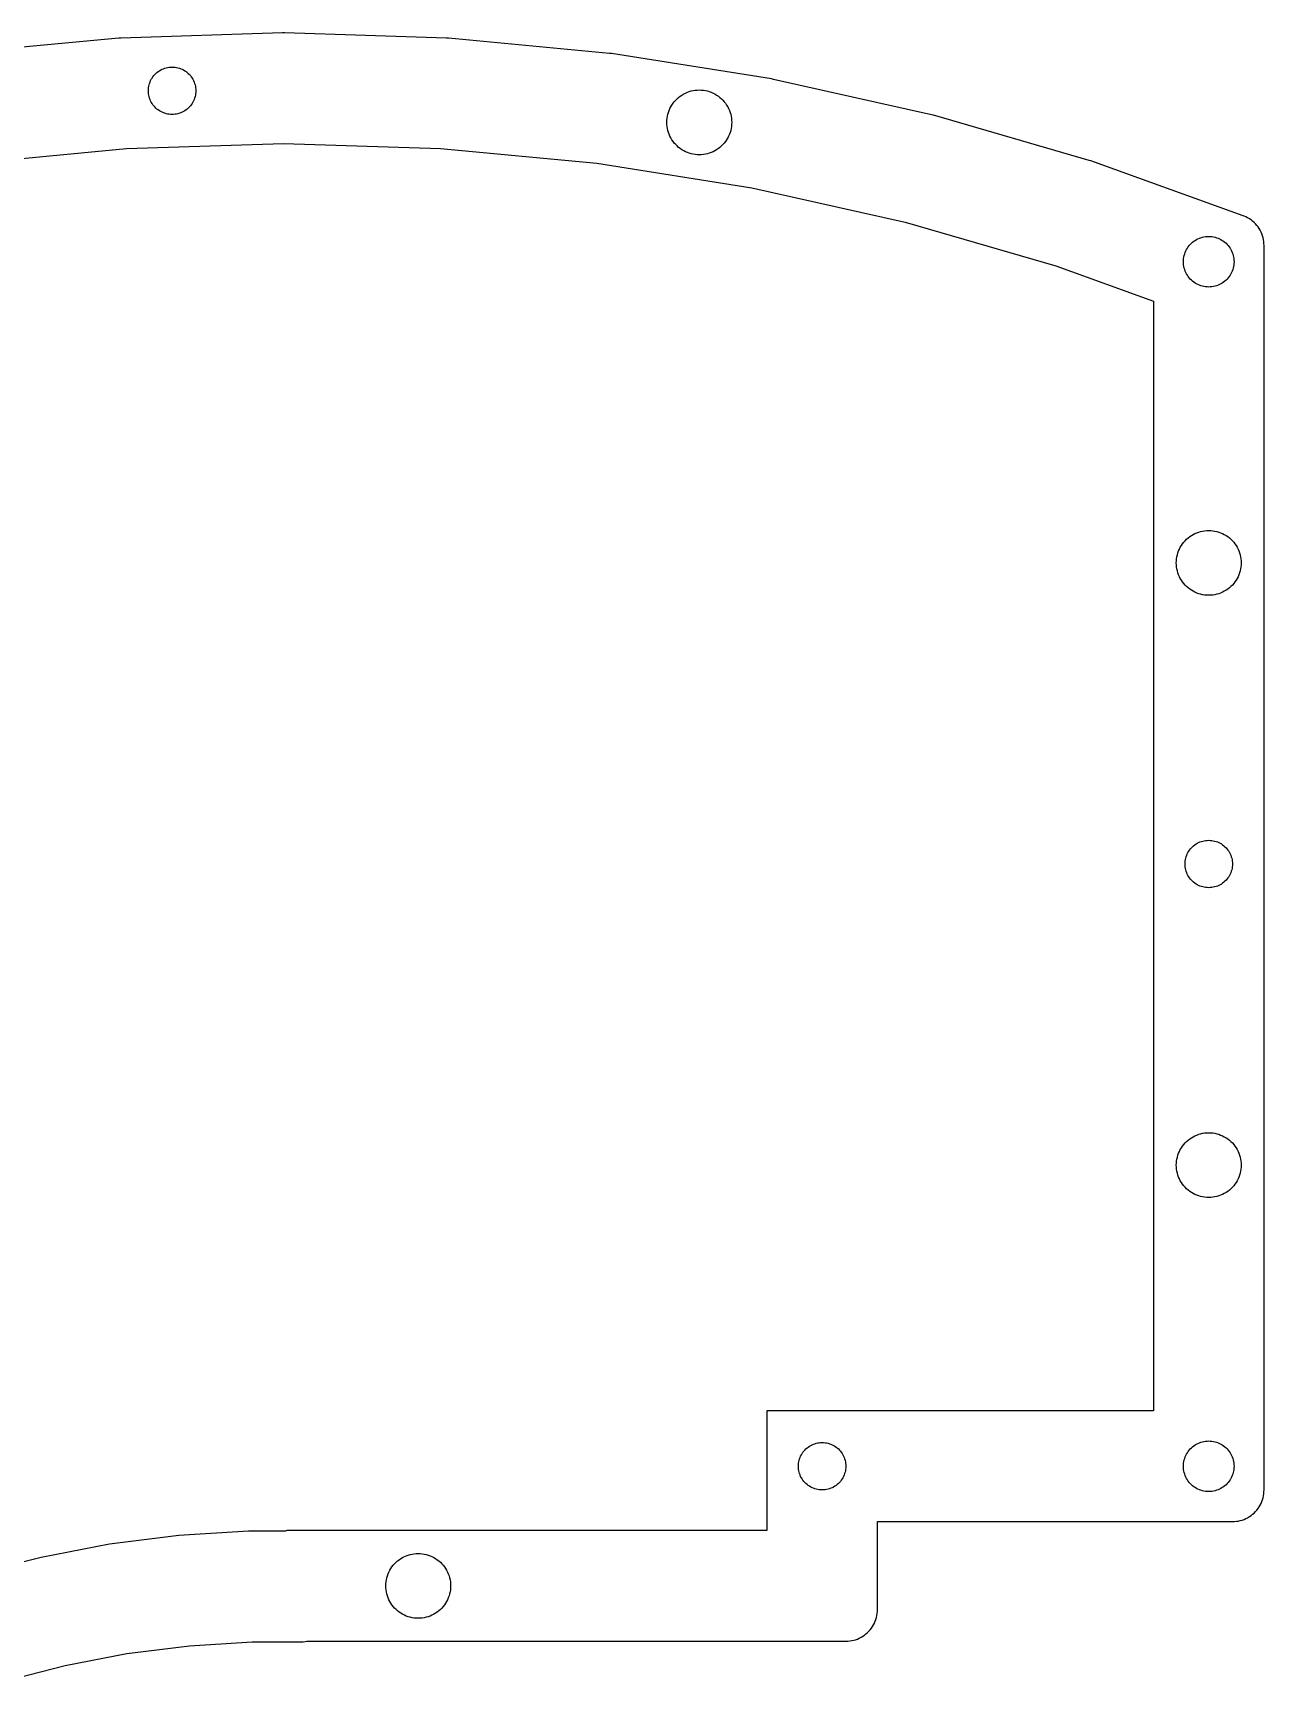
# Model space of a CAD drawing. Header units: metres. Extents: x -87 to 72, y -78 to 55.
# Drawn here: x -6 to 71.9, y -49.6 to 54.7 of the extents above; entities that cross this region are included whole.
import ezdxf

# ---------------------------------------------------------------- set-up
doc = ezdxf.new("R2010")
doc.units = ezdxf.units.M

msp = doc.modelspace()

# ---------------------------------------------------------------- linework, layer by layer
for p, q in [((-0.5284, 54.3282), (-10.7297, 53.3639)), ((-0.40301, 54.3361), (-0.5284, 54.3282)), ((9.83869, 54.658), (-0.40301, 54.3361)), ((9.96433, 54.658), (9.83869, 54.658)), ((20.206, 54.3361), (9.96433, 54.658)), ((20.3314, 54.3282), (20.206, 54.3361)), ((30.5327, 53.3639), (20.3314, 54.3282)), ((30.6573, 53.3482), (30.5327, 53.3639)), ((40.7779, 51.7452), (30.6573, 53.3482)), ((1.82249, 52.0955), (1.89318, 52.1578)), ((1.89318, 52.1578), (1.96763, 52.2156)), ((1.96763, 52.2156), (2.04557, 52.2686)), ((2.04557, 52.2686), (2.12669, 52.3165)), ((2.12669, 52.3165), (2.21064, 52.3593)), ((2.21064, 52.3593), (2.29713, 52.3967)), ((2.29713, 52.3967), (2.38578, 52.4287)), ((2.38578, 52.4287), (2.47628, 52.4549)), ((2.47628, 52.4549), (2.56825, 52.4755)), ((2.56825, 52.4755), (2.66131, 52.4902)), ((2.66131, 52.4902), (2.75514, 52.4991)), ((2.75514, 52.4991), (2.84931, 52.5021)), ((2.84931, 52.5021), (2.94351, 52.4991)), ((2.94351, 52.4991), (3.03732, 52.4902)), ((3.03732, 52.4902), (3.13038, 52.4755)), ((3.13038, 52.4755), (3.22234, 52.4549)), ((3.22234, 52.4549), (3.31284, 52.4287)), ((3.31284, 52.4287), (3.4015, 52.3967)), ((3.4015, 52.3967), (3.48799, 52.3593)), ((3.48799, 52.3593), (3.57194, 52.3165)), ((3.57194, 52.3165), (3.65305, 52.2686)), ((3.65305, 52.2686), (3.731, 52.2156)), ((3.731, 52.2156), (3.80544, 52.1578)), ((3.80544, 52.1578), (3.87614, 52.0955)), ((1.35227, 51.0963), (1.36114, 51.1901)), ((1.36114, 51.1901), (1.37588, 51.2831)), ((1.37588, 51.2831), (1.39643, 51.3751)), ((1.39643, 51.3751), (1.42272, 51.4656)), ((1.42272, 51.4656), (1.45464, 51.5542)), ((1.45464, 51.5542), (1.49207, 51.6407)), ((1.49207, 51.6407), (1.53486, 51.7247)), ((1.53486, 51.7247), (1.58282, 51.8058)), ((1.58282, 51.8058), (1.63578, 51.8837)), ((1.63578, 51.8837), (1.69355, 51.9582)), ((1.69355, 51.9582), (1.75587, 52.0289)), ((1.75587, 52.0289), (1.82249, 52.0955)), ((3.87614, 52.0955), (3.94277, 52.0289)), ((3.94277, 52.0289), (4.00509, 51.9582)), ((4.00509, 51.9582), (4.06284, 51.8837)), ((4.06284, 51.8837), (4.11581, 51.8058)), ((4.11581, 51.8058), (4.16378, 51.7247)), ((4.16378, 51.7247), (4.20655, 51.6407)), ((4.20655, 51.6407), (4.24398, 51.5542)), ((4.24398, 51.5542), (4.2759, 51.4656)), ((4.2759, 51.4656), (4.30219, 51.3751)), ((4.30219, 51.3751), (4.32275, 51.2831)), ((4.32275, 51.2831), (4.33749, 51.1901)), ((4.33749, 51.1901), (4.34635, 51.0963)), ((40.9014, 51.7217), (40.7779, 51.7452)), ((50.9013, 49.4864), (40.9014, 51.7217)), ((1.34931, 51.0021), (1.35227, 51.0963)), ((1.35227, 50.9079), (1.34931, 51.0021)), ((1.36114, 50.8141), (1.35227, 50.9079)), ((1.37588, 50.721), (1.36114, 50.8141)), ((1.39643, 50.629), (1.37588, 50.721)), ((1.42272, 50.5385), (1.39643, 50.629)), ((1.45464, 50.4499), (1.42272, 50.5385)), ((1.49207, 50.3634), (1.45464, 50.4499)), ((1.53486, 50.2794), (1.49207, 50.3634)), ((1.58282, 50.1983), (1.53486, 50.2794)), ((1.63578, 50.1204), (1.58282, 50.1983)), ((1.69355, 50.0459), (1.63578, 50.1204)), ((4.06284, 50.1204), (4.00509, 50.0459)), ((4.11581, 50.1983), (4.06284, 50.1204)), ((4.16378, 50.2794), (4.11581, 50.1983)), ((4.20655, 50.3634), (4.16378, 50.2794)), ((4.24398, 50.4499), (4.20655, 50.3634)), ((4.2759, 50.5385), (4.24398, 50.4499)), ((4.30219, 50.629), (4.2759, 50.5385)), ((4.32275, 50.721), (4.30219, 50.629)), ((4.33749, 50.8141), (4.32275, 50.721)), ((4.34635, 50.9079), (4.33749, 50.8141)), ((4.34635, 51.0963), (4.34931, 51.0021)), ((4.34931, 51.0021), (4.34635, 50.9079)), ((34.4093, 49.9885), (34.4749, 50.0994)), ((34.4749, 50.0994), (34.5473, 50.2059)), ((34.5473, 50.2059), (34.6262, 50.3076)), ((34.6262, 50.3076), (34.7114, 50.4042)), ((34.7114, 50.4042), (34.8024, 50.4953)), ((34.8024, 50.4953), (34.899, 50.5804)), ((34.899, 50.5804), (35.0008, 50.6594)), ((35.0008, 50.6594), (35.1073, 50.7318)), ((35.1073, 50.7318), (35.2182, 50.7973)), ((35.2182, 50.7973), (35.3329, 50.8558)), ((35.3329, 50.8558), (35.4511, 50.9069)), ((35.4511, 50.9069), (35.5723, 50.9506)), ((35.5723, 50.9506), (35.6959, 50.9865)), ((35.6959, 50.9865), (35.8216, 51.0146)), ((35.8216, 51.0146), (35.9488, 51.0347)), ((35.9488, 51.0347), (36.077, 51.0469)), ((36.077, 51.0469), (36.2058, 51.0509)), ((36.2058, 51.0509), (36.3345, 51.0469)), ((36.3345, 51.0469), (36.4627, 51.0347)), ((36.4627, 51.0347), (36.5899, 51.0146)), ((36.5899, 51.0146), (36.7156, 50.9865)), ((36.7156, 50.9865), (36.8392, 50.9506)), ((36.8392, 50.9506), (36.9604, 50.9069)), ((36.9604, 50.9069), (37.0786, 50.8558)), ((37.0786, 50.8558), (37.1934, 50.7973)), ((37.1934, 50.7973), (37.3042, 50.7318)), ((37.3042, 50.7318), (37.4107, 50.6594)), ((37.4107, 50.6594), (37.5125, 50.5804)), ((37.5125, 50.5804), (37.6091, 50.4953)), ((37.6091, 50.4953), (37.7001, 50.4042)), ((37.7001, 50.4042), (37.7853, 50.3076)), ((37.7853, 50.3076), (37.8642, 50.2059)), ((37.8642, 50.2059), (37.9366, 50.0994)), ((37.9366, 50.0994), (38.0022, 49.9885)), ((1.75587, 49.9753), (1.69355, 50.0459)), ((1.82249, 49.9086), (1.75587, 49.9753)), ((1.89318, 49.8463), (1.82249, 49.9086)), ((1.96763, 49.7885), (1.89318, 49.8463)), ((2.04557, 49.7356), (1.96763, 49.7885)), ((2.12669, 49.6876), (2.04557, 49.7356)), ((2.21064, 49.6448), (2.12669, 49.6876)), ((2.29713, 49.6074), (2.21064, 49.6448)), ((2.38578, 49.5755), (2.29713, 49.6074)), ((2.47628, 49.5492), (2.38578, 49.5755)), ((2.56825, 49.5286), (2.47628, 49.5492)), ((2.66131, 49.5139), (2.56825, 49.5286)), ((2.75514, 49.505), (2.66131, 49.5139)), ((2.84931, 49.5021), (2.75514, 49.505)), ((2.94351, 49.505), (2.84931, 49.5021)), ((3.03732, 49.5139), (2.94351, 49.505)), ((3.13038, 49.5286), (3.03732, 49.5139)), ((3.22234, 49.5492), (3.13038, 49.5286)), ((3.31284, 49.5755), (3.22234, 49.5492)), ((3.4015, 49.6074), (3.31284, 49.5755)), ((3.48799, 49.6448), (3.4015, 49.6074)), ((3.57194, 49.6876), (3.48799, 49.6448)), ((3.65305, 49.7356), (3.57194, 49.6876)), ((3.731, 49.7885), (3.65305, 49.7356)), ((3.80544, 49.8463), (3.731, 49.7885)), ((3.87614, 49.9086), (3.80544, 49.8463)), ((3.94277, 49.9753), (3.87614, 49.9086)), ((4.00509, 50.0459), (3.94277, 49.9753)), ((34.1558, 49.0009), (34.1598, 49.1296)), ((34.1598, 49.1296), (34.1719, 49.2578)), ((34.1719, 49.2578), (34.1921, 49.385)), ((34.1921, 49.385), (34.2202, 49.5107)), ((34.2202, 49.5107), (34.2561, 49.6344)), ((34.2561, 49.6344), (34.2997, 49.7556)), ((34.2997, 49.7556), (34.3509, 49.8738)), ((34.3509, 49.8738), (34.4093, 49.9885)), ((38.0022, 49.9885), (38.0606, 49.8738)), ((38.0606, 49.8738), (38.1118, 49.7556)), ((38.1118, 49.7556), (38.1554, 49.6344)), ((38.1554, 49.6344), (38.1914, 49.5107)), ((38.1914, 49.5107), (38.2194, 49.385)), ((38.2194, 49.385), (38.2396, 49.2578)), ((38.2396, 49.2578), (38.2517, 49.1296)), ((38.2517, 49.1296), (38.2557, 49.0009)), ((51.023, 49.4552), (50.9013, 49.4864)), ((60.8629, 46.5964), (51.023, 49.4552)), ((34.1598, 48.8722), (34.1558, 49.0009)), ((34.1719, 48.744), (34.1598, 48.8722)), ((34.1921, 48.6168), (34.1719, 48.744)), ((34.2202, 48.4911), (34.1921, 48.6168)), ((34.2561, 48.3674), (34.2202, 48.4911)), ((34.2997, 48.2462), (34.2561, 48.3674)), ((34.3509, 48.1281), (34.2997, 48.2462)), ((34.4093, 48.0133), (34.3509, 48.1281)), ((34.4749, 47.9025), (34.4093, 48.0133)), ((38.0022, 48.0133), (37.9366, 47.9025)), ((38.0606, 48.1281), (38.0022, 48.0133)), ((38.1118, 48.2462), (38.0606, 48.1281)), ((38.1554, 48.3674), (38.1118, 48.2462)), ((38.1914, 48.4911), (38.1554, 48.3674)), ((38.2194, 48.6168), (38.1914, 48.4911)), ((38.2396, 48.744), (38.2194, 48.6168)), ((38.2517, 48.8722), (38.2396, 48.744)), ((38.2557, 49.0009), (38.2517, 48.8722)), ((-9.9145, 46.4098), (-0.02608, 47.3445)), ((-0.02608, 47.3445), (9.90151, 47.6565)), ((9.90151, 47.6565), (19.8291, 47.3445)), ((19.8291, 47.3445), (29.7175, 46.4098)), ((34.5473, 47.7959), (34.4749, 47.9025)), ((34.6262, 47.6942), (34.5473, 47.7959)), ((34.7114, 47.5976), (34.6262, 47.6942)), ((34.8024, 47.5065), (34.7114, 47.5976)), ((34.899, 47.4213), (34.8024, 47.5065)), ((35.0008, 47.3424), (34.899, 47.4213)), ((35.1073, 47.27), (35.0008, 47.3424)), ((35.2182, 47.2045), (35.1073, 47.27)), ((35.3329, 47.146), (35.2182, 47.2045)), ((35.4511, 47.0949), (35.3329, 47.146)), ((35.5723, 47.0512), (35.4511, 47.0949)), ((35.6959, 47.0153), (35.5723, 47.0512)), ((35.8216, 46.9872), (35.6959, 47.0153)), ((35.9488, 46.9671), (35.8216, 46.9872)), ((36.077, 46.9549), (35.9488, 46.9671)), ((36.2058, 46.9509), (36.077, 46.9549)), ((36.3345, 46.9549), (36.2058, 46.9509)), ((36.4627, 46.9671), (36.3345, 46.9549)), ((36.5899, 46.9872), (36.4627, 46.9671)), ((36.7156, 47.0153), (36.5899, 46.9872)), ((36.8392, 47.0512), (36.7156, 47.0153)), ((36.9604, 47.0949), (36.8392, 47.0512)), ((37.0786, 47.146), (36.9604, 47.0949)), ((37.1934, 47.2045), (37.0786, 47.146)), ((37.3042, 47.27), (37.1934, 47.2045)), ((37.4107, 47.3424), (37.3042, 47.27)), ((37.5125, 47.4213), (37.4107, 47.3424)), ((37.6091, 47.5065), (37.5125, 47.4213)), ((37.7001, 47.5976), (37.6091, 47.5065)), ((37.7853, 47.6942), (37.7001, 47.5976)), ((37.8642, 47.7959), (37.7853, 47.6942)), ((37.9366, 47.9025), (37.8642, 47.7959)), ((29.7175, 46.4098), (39.5277, 44.856)), ((60.9824, 46.5576), (60.8629, 46.5964)), ((70.615, 43.0897), (60.9824, 46.5576)), ((39.5277, 44.856), (49.221, 42.6893)), ((70.6737, 43.0675), (70.615, 43.0897)), ((70.7891, 43.0176), (70.6737, 43.0675)), ((70.901, 42.9605), (70.7891, 43.0176)), ((71.0091, 42.8966), (70.901, 42.9605)), ((71.1131, 42.8259), (71.0091, 42.8966)), ((71.2123, 42.7489), (71.1131, 42.8259)), ((49.221, 42.6893), (58.7591, 39.9182)), ((67.9431, 41.7038), (68.0396, 41.7319)), ((68.0396, 41.7319), (68.1377, 41.7538)), ((68.1377, 41.7538), (68.237, 41.7695)), ((68.237, 41.7695), (68.337, 41.779)), ((68.337, 41.779), (68.4375, 41.7821)), ((68.4375, 41.7821), (68.538, 41.779)), ((68.538, 41.779), (68.638, 41.7695)), ((68.638, 41.7695), (68.7373, 41.7538)), ((68.7373, 41.7538), (68.8354, 41.7319)), ((68.8354, 41.7319), (68.9319, 41.7038)), ((71.3066, 42.6659), (71.2123, 42.7489)), ((71.3954, 42.577), (71.3066, 42.6659)), ((71.4785, 42.4828), (71.3954, 42.577)), ((71.5555, 42.3835), (71.4785, 42.4828)), ((71.6262, 42.2796), (71.5555, 42.3835)), ((71.6901, 42.1714), (71.6262, 42.2796)), ((71.7471, 42.0595), (71.6901, 42.1714)), ((71.7971, 41.9442), (71.7471, 42.0595)), ((71.8396, 41.8259), (71.7971, 41.9442)), ((71.8747, 41.7053), (71.8396, 41.8259)), ((66.8878, 40.58), (66.9158, 40.6766)), ((66.9158, 40.6766), (66.9499, 40.7711)), ((66.9499, 40.7711), (66.9898, 40.8634)), ((66.9898, 40.8634), (67.0354, 40.9529)), ((67.0354, 40.9529), (67.0866, 41.0395)), ((67.0866, 41.0395), (67.1431, 41.1226)), ((67.1431, 41.1226), (67.2047, 41.202)), ((67.2047, 41.202), (67.2711, 41.2774)), ((67.2711, 41.2774), (67.3422, 41.3485)), ((67.3422, 41.3485), (67.4176, 41.415)), ((67.4176, 41.415), (67.497, 41.4766)), ((67.497, 41.4766), (67.5802, 41.5331)), ((67.5802, 41.5331), (67.6667, 41.5842)), ((67.6667, 41.5842), (67.7562, 41.6299)), ((67.7562, 41.6299), (67.8485, 41.6698)), ((67.8485, 41.6698), (67.9431, 41.7038)), ((68.9319, 41.7038), (69.0265, 41.6698)), ((69.0265, 41.6698), (69.1187, 41.6299)), ((69.1187, 41.6299), (69.2083, 41.5842)), ((69.2083, 41.5842), (69.2948, 41.5331)), ((69.2948, 41.5331), (69.378, 41.4766)), ((69.378, 41.4766), (69.4574, 41.415)), ((69.4574, 41.415), (69.5328, 41.3485)), ((69.5328, 41.3485), (69.6038, 41.2774)), ((69.6038, 41.2774), (69.6703, 41.202)), ((69.6703, 41.202), (69.7319, 41.1226)), ((69.7319, 41.1226), (69.7884, 41.0395)), ((69.7884, 41.0395), (69.8396, 40.9529)), ((69.8396, 40.9529), (69.8852, 40.8634)), ((69.8852, 40.8634), (69.9251, 40.7711)), ((69.9251, 40.7711), (69.9592, 40.6766)), ((69.9592, 40.6766), (69.9872, 40.58)), ((71.9021, 41.5827), (71.8747, 41.7053)), ((71.9217, 41.4586), (71.9021, 41.5827)), ((71.9335, 41.3335), (71.9217, 41.4586)), ((71.9375, 41.2079), (71.9335, 41.3335)), ((71.9375, -37.531), (71.9375, 41.2079)), ((58.7591, 39.9182), (64.9375, 37.6939)), ((66.8375, 40.1821), (66.8406, 40.2826)), ((66.8406, 40.0817), (66.8375, 40.1821)), ((66.8406, 40.2826), (66.8501, 40.3827)), ((66.8501, 39.9816), (66.8406, 40.0817)), ((66.8501, 40.3827), (66.8658, 40.482)), ((66.8658, 39.8823), (66.8501, 39.9816)), ((66.8658, 40.482), (66.8878, 40.58)), ((66.8878, 39.7842), (66.8658, 39.8823)), ((66.9158, 39.6877), (66.8878, 39.7842)), ((66.9499, 39.5931), (66.9158, 39.6877)), ((69.9592, 39.6877), (69.9251, 39.5931)), ((69.9872, 39.7842), (69.9592, 39.6877)), ((69.9872, 40.58), (70.0091, 40.482)), ((70.0091, 39.8823), (69.9872, 39.7842)), ((70.0091, 40.482), (70.0249, 40.3827)), ((70.0249, 39.9816), (70.0091, 39.8823)), ((70.0249, 40.3827), (70.0343, 40.2826)), ((70.0343, 40.0817), (70.0249, 39.9816)), ((70.0343, 40.2826), (70.0375, 40.1821)), ((70.0375, 40.1821), (70.0343, 40.0817)), ((66.9898, 39.5009), (66.9499, 39.5931)), ((67.0354, 39.4113), (66.9898, 39.5009)), ((67.0866, 39.3248), (67.0354, 39.4113)), ((67.1431, 39.2417), (67.0866, 39.3248)), ((67.2047, 39.1622), (67.1431, 39.2417)), ((67.2711, 39.0869), (67.2047, 39.1622)), ((67.3422, 39.0158), (67.2711, 39.0869)), ((67.4176, 38.9493), (67.3422, 39.0158)), ((67.497, 38.8877), (67.4176, 38.9493)), ((67.5802, 38.8312), (67.497, 38.8877)), ((67.6667, 38.78), (67.5802, 38.8312)), ((67.7562, 38.7344), (67.6667, 38.78)), ((67.8485, 38.6945), (67.7562, 38.7344)), ((67.9431, 38.6604), (67.8485, 38.6945)), ((68.0396, 38.6324), (67.9431, 38.6604)), ((68.1377, 38.6105), (68.0396, 38.6324)), ((68.237, 38.5947), (68.1377, 38.6105)), ((68.337, 38.5853), (68.237, 38.5947)), ((68.4375, 38.5821), (68.337, 38.5853)), ((68.538, 38.5853), (68.4375, 38.5821)), ((68.638, 38.5947), (68.538, 38.5853)), ((68.7373, 38.6105), (68.638, 38.5947)), ((68.8354, 38.6324), (68.7373, 38.6105)), ((68.9319, 38.6604), (68.8354, 38.6324)), ((69.0265, 38.6945), (68.9319, 38.6604)), ((69.1187, 38.7344), (69.0265, 38.6945)), ((69.2083, 38.78), (69.1187, 38.7344)), ((69.2948, 38.8312), (69.2083, 38.78)), ((69.378, 38.8877), (69.2948, 38.8312)), ((69.4574, 38.9493), (69.378, 38.8877)), ((69.5328, 39.0158), (69.4574, 38.9493)), ((69.6038, 39.0869), (69.5328, 39.0158)), ((69.6703, 39.1622), (69.6038, 39.0869)), ((69.7319, 39.2417), (69.6703, 39.1622)), ((69.7884, 39.3248), (69.7319, 39.2417)), ((69.8396, 39.4113), (69.7884, 39.3248)), ((69.8852, 39.5009), (69.8396, 39.4113)), ((69.9251, 39.5931), (69.8852, 39.5009)), ((64.9375, 37.6939), (64.9375, -32.531)), ((67.4499, 22.9253), (67.5646, 22.9838)), ((67.5646, 22.9838), (67.6828, 23.0349)), ((67.6828, 23.0349), (67.804, 23.0785)), ((67.804, 23.0785), (67.9277, 23.1144)), ((67.9277, 23.1144), (68.0534, 23.1426)), ((68.0534, 23.1426), (68.1806, 23.1627)), ((68.1806, 23.1627), (68.3088, 23.1748)), ((68.3088, 23.1748), (68.4375, 23.1789)), ((68.4375, 23.1789), (68.5662, 23.1748)), ((68.5662, 23.1748), (68.6944, 23.1627)), ((68.6944, 23.1627), (68.8216, 23.1426)), ((68.8216, 23.1426), (68.9473, 23.1144)), ((68.9473, 23.1144), (69.071, 23.0785)), ((69.071, 23.0785), (69.1921, 23.0349)), ((69.1921, 23.0349), (69.3103, 22.9838)), ((69.3103, 22.9838), (69.4251, 22.9253)), ((66.5315, 21.8835), (66.5826, 22.0017)), ((66.5826, 22.0017), (66.6411, 22.1164)), ((66.6411, 22.1164), (66.7066, 22.2273)), ((66.7066, 22.2273), (66.779, 22.3338)), ((66.779, 22.3338), (66.8579, 22.4356)), ((66.8579, 22.4356), (66.9431, 22.5322)), ((66.9431, 22.5322), (67.0342, 22.6232)), ((67.0342, 22.6232), (67.1308, 22.7084)), ((67.1308, 22.7084), (67.2325, 22.7873)), ((67.2325, 22.7873), (67.339, 22.8597)), ((67.339, 22.8597), (67.4499, 22.9253)), ((69.4251, 22.9253), (69.5359, 22.8597)), ((69.5359, 22.8597), (69.6424, 22.7873)), ((69.6424, 22.7873), (69.7442, 22.7084)), ((69.7442, 22.7084), (69.8408, 22.6232)), ((69.8408, 22.6232), (69.9319, 22.5322)), ((69.9319, 22.5322), (70.017, 22.4356)), ((70.017, 22.4356), (70.096, 22.3338)), ((70.096, 22.3338), (70.1684, 22.2273)), ((70.1684, 22.2273), (70.2339, 22.1164)), ((70.2339, 22.1164), (70.2924, 22.0017)), ((70.2924, 22.0017), (70.3435, 21.8835)), ((66.3875, 21.1288), (66.3915, 21.2576)), ((66.3915, 21.0001), (66.3875, 21.1288)), ((66.3915, 21.2576), (66.4036, 21.3858)), ((66.4036, 20.8719), (66.3915, 21.0001)), ((66.4036, 21.3858), (66.4238, 21.513)), ((66.4238, 20.7447), (66.4036, 20.8719)), ((66.4238, 21.513), (66.4519, 21.6387)), ((66.4519, 21.6387), (66.4878, 21.7623)), ((66.4878, 21.7623), (66.5315, 21.8835)), ((70.3435, 21.8835), (70.3872, 21.7623)), ((70.3872, 21.7623), (70.4231, 21.6387)), ((70.4231, 21.6387), (70.4512, 21.513)), ((70.4512, 21.513), (70.4713, 21.3858)), ((70.4713, 20.8719), (70.4512, 20.7447)), ((70.4713, 21.3858), (70.4835, 21.2576)), ((70.4835, 21.0001), (70.4713, 20.8719)), ((70.4835, 21.2576), (70.4875, 21.1288)), ((70.4875, 21.1288), (70.4835, 21.0001)), ((66.4519, 20.619), (66.4238, 20.7447)), ((66.4878, 20.4954), (66.4519, 20.619)), ((66.5315, 20.3742), (66.4878, 20.4954)), ((66.5826, 20.256), (66.5315, 20.3742)), ((66.6411, 20.1413), (66.5826, 20.256)), ((66.7066, 20.0304), (66.6411, 20.1413)), ((66.779, 19.9239), (66.7066, 20.0304)), ((66.8579, 19.8221), (66.779, 19.9239)), ((66.9431, 19.7255), (66.8579, 19.8221)), ((70.017, 19.8221), (69.9319, 19.7255)), ((70.096, 19.9239), (70.017, 19.8221)), ((70.1684, 20.0304), (70.096, 19.9239)), ((70.2339, 20.1413), (70.1684, 20.0304)), ((70.2924, 20.256), (70.2339, 20.1413)), ((70.3435, 20.3742), (70.2924, 20.256)), ((70.3872, 20.4954), (70.3435, 20.3742)), ((70.4231, 20.619), (70.3872, 20.4954)), ((70.4512, 20.7447), (70.4231, 20.619)), ((67.0342, 19.6345), (66.9431, 19.7255)), ((67.1308, 19.5493), (67.0342, 19.6345)), ((67.2325, 19.4704), (67.1308, 19.5493)), ((67.339, 19.398), (67.2325, 19.4704)), ((67.4499, 19.3324), (67.339, 19.398)), ((67.5646, 19.274), (67.4499, 19.3324)), ((67.6828, 19.2228), (67.5646, 19.274)), ((67.804, 19.1792), (67.6828, 19.2228)), ((67.9277, 19.1433), (67.804, 19.1792)), ((68.0534, 19.1152), (67.9277, 19.1433)), ((68.1806, 19.095), (68.0534, 19.1152)), ((68.3088, 19.0829), (68.1806, 19.095)), ((68.4375, 19.0789), (68.3088, 19.0829)), ((68.5662, 19.0829), (68.4375, 19.0789)), ((68.6944, 19.095), (68.5662, 19.0829)), ((68.8216, 19.1152), (68.6944, 19.095)), ((68.9473, 19.1433), (68.8216, 19.1152)), ((69.071, 19.1792), (68.9473, 19.1433)), ((69.1921, 19.2228), (69.071, 19.1792)), ((69.3103, 19.274), (69.1921, 19.2228)), ((69.4251, 19.3324), (69.3103, 19.274)), ((69.5359, 19.398), (69.4251, 19.3324)), ((69.6424, 19.4704), (69.5359, 19.398)), ((69.7442, 19.5493), (69.6424, 19.4704)), ((69.8408, 19.6345), (69.7442, 19.5493)), ((69.9319, 19.7255), (69.8408, 19.6345)), ((67.344, 3.10239), (67.4107, 3.16902)), ((67.4107, 3.16902), (67.4814, 3.23134)), ((67.4814, 3.23134), (67.5558, 3.2891)), ((67.5558, 3.2891), (67.6338, 3.34206)), ((67.6338, 3.34206), (67.7149, 3.39003)), ((67.7149, 3.39003), (67.7988, 3.43282)), ((67.7988, 3.43282), (67.8853, 3.47023)), ((67.8853, 3.47023), (67.974, 3.50215)), ((67.974, 3.50215), (68.0645, 3.52845)), ((68.0645, 3.52845), (68.1564, 3.549)), ((68.1564, 3.549), (68.2495, 3.56374)), ((68.2495, 3.56374), (68.3433, 3.57262)), ((68.3433, 3.57262), (68.4375, 3.57558)), ((68.4375, 3.57558), (68.5317, 3.57262)), ((68.5317, 3.57262), (68.6255, 3.56374)), ((68.6255, 3.56374), (68.7186, 3.549)), ((68.7186, 3.549), (68.8105, 3.52845)), ((68.8105, 3.52845), (68.901, 3.50215)), ((68.901, 3.50215), (68.9897, 3.47023)), ((68.9897, 3.47023), (69.0762, 3.43282)), ((69.0762, 3.43282), (69.1601, 3.39003)), ((69.1601, 3.39003), (69.2412, 3.34206)), ((69.2412, 3.34206), (69.3192, 3.2891)), ((69.3192, 3.2891), (69.3936, 3.23134)), ((69.3936, 3.23134), (69.4643, 3.16902)), ((69.4643, 3.16902), (69.5309, 3.10239)), ((66.9375, 2.07558), (66.9405, 2.16976)), ((66.9405, 2.16976), (66.9493, 2.26357)), ((66.9493, 2.26357), (66.9641, 2.35665)), ((66.9641, 2.35665), (66.9846, 2.44861)), ((66.9846, 2.44861), (67.0109, 2.5391)), ((67.0109, 2.5391), (67.0428, 2.62776)), ((67.0428, 2.62776), (67.0803, 2.71424)), ((67.0803, 2.71424), (67.123, 2.79821)), ((67.123, 2.79821), (67.171, 2.87932)), ((67.171, 2.87932), (67.224, 2.95725)), ((67.224, 2.95725), (67.2817, 3.03171)), ((67.2817, 3.03171), (67.344, 3.10239)), ((69.5309, 3.10239), (69.5933, 3.03171)), ((69.5933, 3.03171), (69.651, 2.95725)), ((69.651, 2.95725), (69.704, 2.87932)), ((69.704, 2.87932), (69.7519, 2.79821)), ((69.7519, 2.79821), (69.7947, 2.71424)), ((69.7947, 2.71424), (69.8322, 2.62776)), ((69.8322, 2.62776), (69.8641, 2.5391)), ((69.8641, 2.5391), (69.8904, 2.44861)), ((69.8904, 2.44861), (69.9109, 2.35665)), ((69.9109, 2.35665), (69.9257, 2.26357)), ((69.9257, 2.26357), (69.9345, 2.16976)), ((69.9345, 2.16976), (69.9375, 2.07558)), ((66.9405, 1.98139), (66.9375, 2.07558)), ((66.9493, 1.88758), (66.9405, 1.98139)), ((66.9641, 1.7945), (66.9493, 1.88758)), ((66.9846, 1.70253), (66.9641, 1.7945)), ((67.0109, 1.61205), (66.9846, 1.70253)), ((67.0428, 1.52339), (67.0109, 1.61205)), ((67.0803, 1.43691), (67.0428, 1.52339)), ((67.123, 1.35294), (67.0803, 1.43691)), ((67.171, 1.27184), (67.123, 1.35294)), ((67.224, 1.1939), (67.171, 1.27184)), ((67.2817, 1.11943), (67.224, 1.1939)), ((67.344, 1.04875), (67.2817, 1.11943)), ((67.4107, 0.98212), (67.344, 1.04875)), ((69.5309, 1.04875), (69.4643, 0.98212)), ((69.5933, 1.11943), (69.5309, 1.04875)), ((69.651, 1.1939), (69.5933, 1.11943)), ((69.704, 1.27184), (69.651, 1.1939)), ((69.7519, 1.35294), (69.704, 1.27184)), ((69.7947, 1.43691), (69.7519, 1.35294)), ((69.8322, 1.52339), (69.7947, 1.43691)), ((69.8641, 1.61205), (69.8322, 1.52339)), ((69.8904, 1.70253), (69.8641, 1.61205)), ((69.9109, 1.7945), (69.8904, 1.70253)), ((69.9257, 1.88758), (69.9109, 1.7945)), ((69.9345, 1.98139), (69.9257, 1.88758)), ((69.9375, 2.07558), (69.9345, 1.98139)), ((67.4814, 0.9198), (67.4107, 0.98212)), ((67.5558, 0.86205), (67.4814, 0.9198)), ((67.6338, 0.80909), (67.5558, 0.86205)), ((67.7149, 0.76111), (67.6338, 0.80909)), ((67.7988, 0.71834), (67.7149, 0.76111)), ((67.8853, 0.68091), (67.7988, 0.71834)), ((67.974, 0.64899), (67.8853, 0.68091)), ((68.0645, 0.6227), (67.974, 0.64899)), ((68.1564, 0.60215), (68.0645, 0.6227)), ((68.2495, 0.5874), (68.1564, 0.60215)), ((68.3433, 0.57854), (68.2495, 0.5874)), ((68.4375, 0.57558), (68.3433, 0.57854)), ((68.5317, 0.57854), (68.4375, 0.57558)), ((68.6255, 0.5874), (68.5317, 0.57854)), ((68.7186, 0.60215), (68.6255, 0.5874)), ((68.8105, 0.6227), (68.7186, 0.60215)), ((68.901, 0.64899), (68.8105, 0.6227)), ((68.9897, 0.68091), (68.901, 0.64899)), ((69.0762, 0.71834), (68.9897, 0.68091)), ((69.1601, 0.76111), (69.0762, 0.71834)), ((69.2412, 0.80909), (69.1601, 0.76111)), ((69.3192, 0.86205), (69.2412, 0.80909)), ((69.3936, 0.9198), (69.3192, 0.86205)), ((69.4643, 0.98212), (69.3936, 0.9198)), ((66.8579, -15.671), (66.9431, -15.5744)), ((66.9431, -15.5744), (67.0342, -15.4833)), ((67.0342, -15.4833), (67.1308, -15.3982)), ((67.1308, -15.3982), (67.2325, -15.3192)), ((67.2325, -15.3192), (67.339, -15.2468)), ((67.339, -15.2468), (67.4499, -15.1813)), ((67.4499, -15.1813), (67.5646, -15.1228)), ((67.5646, -15.1228), (67.6828, -15.0717)), ((67.6828, -15.0717), (67.804, -15.028)), ((67.804, -15.028), (67.9277, -14.9921)), ((67.9277, -14.9921), (68.0534, -14.964)), ((68.0534, -14.964), (68.1806, -14.9439)), ((68.1806, -14.9439), (68.3088, -14.9317)), ((68.3088, -14.9317), (68.4375, -14.9277)), ((68.4375, -14.9277), (68.5662, -14.9317)), ((68.5662, -14.9317), (68.6944, -14.9439)), ((68.6944, -14.9439), (68.8216, -14.964)), ((68.8216, -14.964), (68.9473, -14.9921)), ((68.9473, -14.9921), (69.071, -15.028)), ((69.071, -15.028), (69.1921, -15.0717)), ((69.1921, -15.0717), (69.3103, -15.1228)), ((69.3103, -15.1228), (69.4251, -15.1813)), ((69.4251, -15.1813), (69.5359, -15.2468)), ((69.5359, -15.2468), (69.6424, -15.3192)), ((69.6424, -15.3192), (69.7442, -15.3982)), ((69.7442, -15.3982), (69.8408, -15.4833)), ((69.8408, -15.4833), (69.9319, -15.5744)), ((69.9319, -15.5744), (70.017, -15.671)), ((66.4036, -16.7208), (66.4238, -16.5936)), ((66.4238, -16.5936), (66.4519, -16.4679)), ((66.4519, -16.4679), (66.4878, -16.3442)), ((66.4878, -16.3442), (66.5315, -16.2231)), ((66.5315, -16.2231), (66.5826, -16.1049)), ((66.5826, -16.1049), (66.6411, -15.9901)), ((66.6411, -15.9901), (66.7066, -15.8793)), ((66.7066, -15.8793), (66.779, -15.7727)), ((66.779, -15.7727), (66.8579, -15.671)), ((70.017, -15.671), (70.096, -15.7727)), ((70.096, -15.7727), (70.1684, -15.8793)), ((70.1684, -15.8793), (70.2339, -15.9901)), ((70.2339, -15.9901), (70.2924, -16.1049)), ((70.2924, -16.1049), (70.3435, -16.2231)), ((70.3435, -16.2231), (70.3872, -16.3442)), ((70.3872, -16.3442), (70.4231, -16.4679)), ((70.4231, -16.4679), (70.4512, -16.5936)), ((70.4512, -16.5936), (70.4713, -16.7208)), ((66.3875, -16.9777), (66.3915, -16.849)), ((66.3915, -17.1064), (66.3875, -16.9777)), ((66.3915, -16.849), (66.4036, -16.7208)), ((66.4036, -17.2346), (66.3915, -17.1064)), ((66.4238, -17.3618), (66.4036, -17.2346)), ((66.4519, -17.4875), (66.4238, -17.3618)), ((66.4878, -17.6112), (66.4519, -17.4875)), ((66.5315, -17.7324), (66.4878, -17.6112)), ((70.3872, -17.6112), (70.3435, -17.7324)), ((70.4231, -17.4875), (70.3872, -17.6112)), ((70.4512, -17.3618), (70.4231, -17.4875)), ((70.4713, -17.2346), (70.4512, -17.3618)), ((70.4713, -16.7208), (70.4835, -16.849)), ((70.4835, -17.1064), (70.4713, -17.2346)), ((70.4835, -16.849), (70.4875, -16.9777)), ((70.4875, -16.9777), (70.4835, -17.1064)), ((66.5826, -17.8506), (66.5315, -17.7324)), ((66.6411, -17.9653), (66.5826, -17.8506)), ((66.7066, -18.0762), (66.6411, -17.9653)), ((66.779, -18.1827), (66.7066, -18.0762)), ((66.8579, -18.2844), (66.779, -18.1827)), ((66.9431, -18.381), (66.8579, -18.2844)), ((67.0342, -18.4721), (66.9431, -18.381)), ((67.1308, -18.5573), (67.0342, -18.4721)), ((67.2325, -18.6362), (67.1308, -18.5573)), ((67.339, -18.7086), (67.2325, -18.6362)), ((67.4499, -18.7741), (67.339, -18.7086)), ((69.5359, -18.7086), (69.4251, -18.7741)), ((69.6424, -18.6362), (69.5359, -18.7086)), ((69.7442, -18.5573), (69.6424, -18.6362)), ((69.8408, -18.4721), (69.7442, -18.5573)), ((69.9319, -18.381), (69.8408, -18.4721)), ((70.017, -18.2844), (69.9319, -18.381)), ((70.096, -18.1827), (70.017, -18.2844)), ((70.1684, -18.0762), (70.096, -18.1827)), ((70.2339, -17.9653), (70.1684, -18.0762)), ((70.2924, -17.8506), (70.2339, -17.9653)), ((70.3435, -17.7324), (70.2924, -17.8506)), ((67.5646, -18.8326), (67.4499, -18.7741)), ((67.6828, -18.8837), (67.5646, -18.8326)), ((67.804, -18.9274), (67.6828, -18.8837)), ((67.9277, -18.9633), (67.804, -18.9274)), ((68.0534, -18.9914), (67.9277, -18.9633)), ((68.1806, -19.0115), (68.0534, -18.9914)), ((68.3088, -19.0237), (68.1806, -19.0115)), ((68.4375, -19.0277), (68.3088, -19.0237)), ((68.5662, -19.0237), (68.4375, -19.0277)), ((68.6944, -19.0115), (68.5662, -19.0237)), ((68.8216, -18.9914), (68.6944, -19.0115)), ((68.9473, -18.9633), (68.8216, -18.9914)), ((69.071, -18.9274), (68.9473, -18.9633)), ((69.1921, -18.8837), (69.071, -18.9274)), ((69.3103, -18.8326), (69.1921, -18.8837)), ((69.4251, -18.7741), (69.3103, -18.8326)), ((64.9375, -32.531), (40.4765, -32.531)), ((40.4765, -32.531), (40.4765, -40.101)), ((42.5818, -35.4788), (42.6193, -35.3923)), ((42.6193, -35.3923), (42.662, -35.3083)), ((42.662, -35.3083), (42.71, -35.2272)), ((42.71, -35.2272), (42.763, -35.1493)), ((42.763, -35.1493), (42.8207, -35.0748)), ((42.8207, -35.0748), (42.8831, -35.0041)), ((42.8831, -35.0041), (42.9497, -34.9375)), ((42.9497, -34.9375), (43.0204, -34.8752)), ((43.0204, -34.8752), (43.0948, -34.8174)), ((43.0948, -34.8174), (43.1728, -34.7645)), ((43.1728, -34.7645), (43.2539, -34.7165)), ((43.2539, -34.7165), (43.3378, -34.6737)), ((43.3378, -34.6737), (43.4243, -34.6363)), ((43.4243, -34.6363), (43.513, -34.6044)), ((43.513, -34.6044), (43.6035, -34.5781)), ((43.6035, -34.5781), (43.6954, -34.5575)), ((43.6954, -34.5575), (43.7885, -34.5428)), ((43.7885, -34.5428), (43.8823, -34.5339)), ((43.8823, -34.5339), (43.9765, -34.531)), ((43.9765, -34.531), (44.0707, -34.5339)), ((44.0707, -34.5339), (44.1645, -34.5428)), ((44.1645, -34.5428), (44.2576, -34.5575)), ((44.2576, -34.5575), (44.3495, -34.5781)), ((44.3495, -34.5781), (44.44, -34.6044)), ((44.44, -34.6044), (44.5287, -34.6363)), ((44.5287, -34.6363), (44.6152, -34.6737)), ((44.6152, -34.6737), (44.6991, -34.7165)), ((44.6991, -34.7165), (44.7803, -34.7645)), ((44.7803, -34.7645), (44.8582, -34.8174)), ((44.8582, -34.8174), (44.9326, -34.8752)), ((44.9326, -34.8752), (45.0033, -34.9375)), ((45.0033, -34.9375), (45.07, -35.0041)), ((45.07, -35.0041), (45.1323, -35.0748)), ((45.1323, -35.0748), (45.19, -35.1493)), ((45.19, -35.1493), (45.243, -35.2272)), ((45.243, -35.2272), (45.291, -35.3083)), ((45.291, -35.3083), (45.3337, -35.3923)), ((45.3337, -35.3923), (45.3712, -35.4788)), ((66.9158, -35.5365), (66.9499, -35.442)), ((66.9499, -35.442), (66.9898, -35.3497)), ((66.9898, -35.3497), (67.0354, -35.2602)), ((67.0354, -35.2602), (67.0866, -35.1736)), ((67.0866, -35.1736), (67.1431, -35.0905)), ((67.1431, -35.0905), (67.2047, -35.0111)), ((67.2047, -35.0111), (67.2711, -34.9357)), ((67.2711, -34.9357), (67.3422, -34.8646)), ((67.3422, -34.8646), (67.4176, -34.7982)), ((67.4176, -34.7982), (67.497, -34.7365)), ((67.497, -34.7365), (67.5802, -34.6801)), ((67.5802, -34.6801), (67.6667, -34.6289)), ((67.6667, -34.6289), (67.7562, -34.5832)), ((67.7562, -34.5832), (67.8485, -34.5433)), ((67.8485, -34.5433), (67.9431, -34.5093)), ((67.9431, -34.5093), (68.0396, -34.4812)), ((68.0396, -34.4812), (68.1377, -34.4593)), ((68.1377, -34.4593), (68.237, -34.4436)), ((68.237, -34.4436), (68.337, -34.4341)), ((68.337, -34.4341), (68.4375, -34.431)), ((68.4375, -34.431), (68.538, -34.4341)), ((68.538, -34.4341), (68.638, -34.4436)), ((68.638, -34.4436), (68.7373, -34.4593)), ((68.7373, -34.4593), (68.8354, -34.4812)), ((68.8354, -34.4812), (68.9319, -34.5093)), ((68.9319, -34.5093), (69.0265, -34.5433)), ((69.0265, -34.5433), (69.1187, -34.5832)), ((69.1187, -34.5832), (69.2083, -34.6289)), ((69.2083, -34.6289), (69.2948, -34.6801)), ((69.2948, -34.6801), (69.378, -34.7365)), ((69.378, -34.7365), (69.4574, -34.7982)), ((69.4574, -34.7982), (69.5328, -34.8646)), ((69.5328, -34.8646), (69.6038, -34.9357)), ((69.6038, -34.9357), (69.6703, -35.0111)), ((69.6703, -35.0111), (69.7319, -35.0905)), ((69.7319, -35.0905), (69.7884, -35.1736)), ((69.7884, -35.1736), (69.8396, -35.2602)), ((69.8396, -35.2602), (69.8852, -35.3497)), ((69.8852, -35.3497), (69.9251, -35.442)), ((69.9251, -35.442), (69.9592, -35.5365)), ((42.4765, -36.031), (42.4795, -35.9368)), ((42.4795, -36.1251), (42.4765, -36.031)), ((42.4795, -35.9368), (42.4883, -35.843)), ((42.4883, -36.219), (42.4795, -36.1251)), ((42.4883, -35.843), (42.5031, -35.7499)), ((42.5031, -36.312), (42.4883, -36.219)), ((42.5031, -35.7499), (42.5236, -35.6579)), ((42.5236, -36.404), (42.5031, -36.312)), ((42.5236, -35.6579), (42.5499, -35.5674)), ((42.5499, -36.4945), (42.5236, -36.404)), ((42.5499, -35.5674), (42.5818, -35.4788)), ((42.5818, -36.5832), (42.5499, -36.4945)), ((45.3712, -35.4788), (45.4031, -35.5674)), ((45.4031, -36.4945), (45.3712, -36.5832)), ((45.4031, -35.5674), (45.4294, -35.6579)), ((45.4294, -36.404), (45.4031, -36.4945)), ((45.4294, -35.6579), (45.4499, -35.7499)), ((45.4499, -36.312), (45.4294, -36.404)), ((45.4499, -35.7499), (45.4647, -35.843)), ((45.4647, -36.219), (45.4499, -36.312)), ((45.4647, -35.843), (45.4736, -35.9368)), ((45.4736, -36.1251), (45.4647, -36.219)), ((45.4736, -35.9368), (45.4765, -36.031)), ((45.4765, -36.031), (45.4736, -36.1251)), ((66.8375, -36.031), (66.8406, -35.9305)), ((66.8406, -36.1314), (66.8375, -36.031)), ((66.8406, -35.9305), (66.8501, -35.8304)), ((66.8501, -36.2315), (66.8406, -36.1314)), ((66.8501, -35.8304), (66.8658, -35.7312)), ((66.8658, -36.3308), (66.8501, -36.2315)), ((66.8658, -35.7312), (66.8878, -35.6331)), ((66.8878, -36.4289), (66.8658, -36.3308)), ((66.8878, -35.6331), (66.9158, -35.5365)), ((66.9158, -36.5254), (66.8878, -36.4289)), ((69.9592, -35.5365), (69.9872, -35.6331)), ((69.9872, -36.4289), (69.9592, -36.5254)), ((69.9872, -35.6331), (70.0091, -35.7312)), ((70.0091, -36.3308), (69.9872, -36.4289)), ((70.0091, -35.7312), (70.0249, -35.8304)), ((70.0249, -36.2315), (70.0091, -36.3308)), ((70.0249, -35.8304), (70.0343, -35.9305)), ((70.0343, -36.1314), (70.0249, -36.2315)), ((70.0343, -35.9305), (70.0375, -36.031)), ((70.0375, -36.031), (70.0343, -36.1314)), ((42.6193, -36.6696), (42.5818, -36.5832)), ((42.662, -36.7536), (42.6193, -36.6696)), ((42.71, -36.8347), (42.662, -36.7536)), ((42.763, -36.9127), (42.71, -36.8347)), ((42.8207, -36.9871), (42.763, -36.9127)), ((42.8831, -37.0578), (42.8207, -36.9871)), ((42.9497, -37.1244), (42.8831, -37.0578)), ((43.0204, -37.1867), (42.9497, -37.1244)), ((43.0948, -37.2445), (43.0204, -37.1867)), ((43.1728, -37.2975), (43.0948, -37.2445)), ((43.2539, -37.3454), (43.1728, -37.2975)), ((43.3378, -37.3882), (43.2539, -37.3454)), ((43.4243, -37.4256), (43.3378, -37.3882)), ((43.513, -37.4576), (43.4243, -37.4256)), ((43.6035, -37.4838), (43.513, -37.4576)), ((43.6954, -37.5044), (43.6035, -37.4838)), ((43.7885, -37.5191), (43.6954, -37.5044)), ((43.8823, -37.528), (43.7885, -37.5191)), ((43.9765, -37.531), (43.8823, -37.528)), ((44.0707, -37.528), (43.9765, -37.531)), ((44.1645, -37.5191), (44.0707, -37.528)), ((44.2576, -37.5044), (44.1645, -37.5191)), ((44.3495, -37.4838), (44.2576, -37.5044)), ((44.44, -37.4576), (44.3495, -37.4838)), ((44.5287, -37.4256), (44.44, -37.4576)), ((44.6152, -37.3882), (44.5287, -37.4256)), ((44.6991, -37.3454), (44.6152, -37.3882)), ((44.7803, -37.2975), (44.6991, -37.3454)), ((44.8582, -37.2445), (44.7803, -37.2975)), ((44.9326, -37.1867), (44.8582, -37.2445)), ((45.0033, -37.1244), (44.9326, -37.1867)), ((45.07, -37.0578), (45.0033, -37.1244)), ((45.1323, -36.9871), (45.07, -37.0578)), ((45.19, -36.9127), (45.1323, -36.9871)), ((45.243, -36.8347), (45.19, -36.9127)), ((45.291, -36.7536), (45.243, -36.8347)), ((45.3337, -36.6696), (45.291, -36.7536)), ((45.3712, -36.5832), (45.3337, -36.6696)), ((66.9499, -36.62), (66.9158, -36.5254)), ((66.9898, -36.7122), (66.9499, -36.62)), ((67.0354, -36.8018), (66.9898, -36.7122)), ((67.0866, -36.8883), (67.0354, -36.8018)), ((67.1431, -36.9714), (67.0866, -36.8883)), ((67.2047, -37.0509), (67.1431, -36.9714)), ((67.2711, -37.1262), (67.2047, -37.0509)), ((67.3422, -37.1973), (67.2711, -37.1262)), ((67.4176, -37.2638), (67.3422, -37.1973)), ((67.497, -37.3254), (67.4176, -37.2638)), ((67.5802, -37.3819), (67.497, -37.3254)), ((67.6667, -37.4331), (67.5802, -37.3819)), ((67.7562, -37.4787), (67.6667, -37.4331)), ((67.8485, -37.5186), (67.7562, -37.4787)), ((67.9431, -37.5527), (67.8485, -37.5186)), ((69.0265, -37.5186), (68.9319, -37.5527)), ((69.1187, -37.4787), (69.0265, -37.5186)), ((69.2083, -37.4331), (69.1187, -37.4787)), ((69.2948, -37.3819), (69.2083, -37.4331)), ((69.378, -37.3254), (69.2948, -37.3819)), ((69.4574, -37.2638), (69.378, -37.3254)), ((69.5328, -37.1973), (69.4574, -37.2638)), ((69.6038, -37.1262), (69.5328, -37.1973)), ((69.6703, -37.0509), (69.6038, -37.1262)), ((69.7319, -36.9714), (69.6703, -37.0509)), ((69.7884, -36.8883), (69.7319, -36.9714)), ((69.8396, -36.8018), (69.7884, -36.8883)), ((69.8852, -36.7122), (69.8396, -36.8018)), ((69.9251, -36.62), (69.8852, -36.7122)), ((69.9592, -36.5254), (69.9251, -36.62)), ((71.9335, -37.6566), (71.9375, -37.531)), ((68.0396, -37.5807), (67.9431, -37.5527)), ((68.1377, -37.6026), (68.0396, -37.5807)), ((68.237, -37.6184), (68.1377, -37.6026)), ((68.337, -37.6278), (68.237, -37.6184)), ((68.4375, -37.631), (68.337, -37.6278)), ((68.538, -37.6278), (68.4375, -37.631)), ((68.638, -37.6184), (68.538, -37.6278)), ((68.7373, -37.6026), (68.638, -37.6184)), ((68.8354, -37.5807), (68.7373, -37.6026)), ((68.9319, -37.5527), (68.8354, -37.5807)), ((71.6262, -38.6026), (71.6901, -38.4945)), ((71.6901, -38.4945), (71.7471, -38.3825)), ((71.7471, -38.3825), (71.7971, -38.2672)), ((71.7971, -38.2672), (71.8396, -38.149)), ((71.8396, -38.149), (71.8747, -38.0283)), ((71.8747, -38.0283), (71.9021, -37.9057)), ((71.9021, -37.9057), (71.9217, -37.7816)), ((71.9217, -37.7816), (71.9335, -37.6566)), ((47.4765, -45.101), (47.4765, -39.531)), ((47.4765, -39.531), (69.9375, -39.531)), ((69.9375, -39.531), (70.0631, -39.527)), ((70.0631, -39.527), (70.1882, -39.5152)), ((70.1882, -39.5152), (70.3122, -39.4955)), ((70.3122, -39.4955), (70.4349, -39.4681)), ((70.4349, -39.4681), (70.5555, -39.4331)), ((70.5555, -39.4331), (70.6737, -39.3905)), ((70.6737, -39.3905), (70.7891, -39.3406)), ((70.7891, -39.3406), (70.901, -39.2836)), ((70.901, -39.2836), (71.0091, -39.2196)), ((71.0091, -39.2196), (71.1131, -39.149)), ((71.1131, -39.149), (71.2123, -39.072)), ((71.2123, -39.072), (71.3066, -38.9889)), ((71.3066, -38.9889), (71.3954, -38.9001)), ((71.3954, -38.9001), (71.4785, -38.8058)), ((71.4785, -38.8058), (71.5555, -38.7065)), ((71.5555, -38.7065), (71.6262, -38.6026)), ((3.28089, -40.4137), (-1.10355, -40.9676)), ((7.69183, -40.1362), (3.28089, -40.4137)), ((10.0155, -40.1362), (7.69183, -40.1362)), ((10.1005, -40.101), (10.0155, -40.1362)), ((40.4765, -40.101), (10.1005, -40.101)), ((-1.10355, -40.9676), (-5.44469, -41.7957)), ((17.5474, -41.7456), (17.6656, -41.6945)), ((17.6656, -41.6945), (17.7868, -41.6509)), ((17.7868, -41.6509), (17.9104, -41.6149)), ((17.9104, -41.6149), (18.0361, -41.5868)), ((18.0361, -41.5868), (18.1633, -41.5667)), ((18.1633, -41.5667), (18.2915, -41.5546)), ((18.2915, -41.5546), (18.4203, -41.5505)), ((18.4203, -41.5505), (18.549, -41.5546)), ((18.549, -41.5546), (18.6772, -41.5667)), ((18.6772, -41.5667), (18.8044, -41.5868)), ((18.8044, -41.5868), (18.9301, -41.6149)), ((18.9301, -41.6149), (19.0537, -41.6509)), ((19.0537, -41.6509), (19.1749, -41.6945)), ((19.1749, -41.6945), (19.2931, -41.7456)), ((-5.44469, -41.7957), (-9.72536, -42.8948)), ((16.5142, -42.8459), (16.5654, -42.7277)), ((16.5654, -42.7277), (16.6238, -42.6129)), ((16.6238, -42.6129), (16.6894, -42.5021)), ((16.6894, -42.5021), (16.7618, -42.3956)), ((16.7618, -42.3956), (16.8407, -42.2938)), ((16.8407, -42.2938), (16.9259, -42.1972)), ((16.9259, -42.1972), (17.0169, -42.1061)), ((17.0169, -42.1061), (17.1135, -42.021)), ((17.1135, -42.021), (17.2153, -41.942)), ((17.2153, -41.942), (17.3218, -41.8696)), ((17.3218, -41.8696), (17.4327, -41.8041)), ((17.4327, -41.8041), (17.5474, -41.7456)), ((19.2931, -41.7456), (19.4078, -41.8041)), ((19.4078, -41.8041), (19.5187, -41.8696)), ((19.5187, -41.8696), (19.6252, -41.942)), ((19.6252, -41.942), (19.727, -42.021)), ((19.727, -42.021), (19.8236, -42.1061)), ((19.8236, -42.1061), (19.9146, -42.1972)), ((19.9146, -42.1972), (19.9998, -42.2938)), ((19.9998, -42.2938), (20.0787, -42.3956)), ((20.0787, -42.3956), (20.1511, -42.5021)), ((20.1511, -42.5021), (20.2167, -42.6129)), ((20.2167, -42.6129), (20.2752, -42.7277)), ((20.2752, -42.7277), (20.3263, -42.8459)), ((16.3703, -43.6005), (16.3743, -43.4718)), ((16.3743, -43.7292), (16.3703, -43.6005)), ((16.3743, -43.4718), (16.3864, -43.3436)), ((16.3864, -43.8574), (16.3743, -43.7292)), ((16.3864, -43.3436), (16.4066, -43.2164)), ((16.4066, -43.2164), (16.4347, -43.0907)), ((16.4347, -43.0907), (16.4706, -42.967)), ((16.4706, -42.967), (16.5142, -42.8459)), ((20.3263, -42.8459), (20.3699, -42.967)), ((20.3699, -42.967), (20.4058, -43.0907)), ((20.4058, -43.0907), (20.434, -43.2164)), ((20.434, -43.2164), (20.4541, -43.3436)), ((20.4541, -43.3436), (20.4662, -43.4718)), ((20.4662, -43.7292), (20.4541, -43.8574)), ((20.4662, -43.4718), (20.4703, -43.6005)), ((20.4703, -43.6005), (20.4662, -43.7292)), ((16.4066, -43.9846), (16.3864, -43.8574)), ((16.4347, -44.1103), (16.4066, -43.9846)), ((16.4706, -44.234), (16.4347, -44.1103)), ((16.5142, -44.3552), (16.4706, -44.234)), ((16.5654, -44.4734), (16.5142, -44.3552)), ((16.6238, -44.5881), (16.5654, -44.4734)), ((16.6894, -44.699), (16.6238, -44.5881)), ((16.7618, -44.8055), (16.6894, -44.699)), ((16.8407, -44.9072), (16.7618, -44.8055)), ((20.0787, -44.8055), (19.9998, -44.9072)), ((20.1511, -44.699), (20.0787, -44.8055)), ((20.2167, -44.5881), (20.1511, -44.699)), ((20.2752, -44.4734), (20.2167, -44.5881)), ((20.3263, -44.3552), (20.2752, -44.4734)), ((20.3699, -44.234), (20.3263, -44.3552)), ((20.4058, -44.1103), (20.3699, -44.234)), ((20.434, -43.9846), (20.4058, -44.1103)), ((20.4541, -43.8574), (20.434, -43.9846)), ((16.9259, -45.0038), (16.8407, -44.9072)), ((17.0169, -45.0949), (16.9259, -45.0038)), ((17.1135, -45.1801), (17.0169, -45.0949)), ((17.2153, -45.259), (17.1135, -45.1801)), ((17.3218, -45.3314), (17.2153, -45.259)), ((17.4327, -45.397), (17.3218, -45.3314)), ((17.5474, -45.4554), (17.4327, -45.397)), ((17.6656, -45.5066), (17.5474, -45.4554)), ((17.7868, -45.5502), (17.6656, -45.5066)), ((17.9104, -45.5861), (17.7868, -45.5502)), ((18.0361, -45.6142), (17.9104, -45.5861)), ((18.1633, -45.6344), (18.0361, -45.6142)), ((18.2915, -45.6465), (18.1633, -45.6344)), ((18.4203, -45.6505), (18.2915, -45.6465)), ((18.549, -45.6465), (18.4203, -45.6505)), ((18.6772, -45.6344), (18.549, -45.6465)), ((18.8044, -45.6142), (18.6772, -45.6344)), ((18.9301, -45.5861), (18.8044, -45.6142)), ((19.0537, -45.5502), (18.9301, -45.5861)), ((19.1749, -45.5066), (19.0537, -45.5502)), ((19.2931, -45.4554), (19.1749, -45.5066)), ((19.4078, -45.397), (19.2931, -45.4554)), ((19.5187, -45.3314), (19.4078, -45.397)), ((19.6252, -45.259), (19.5187, -45.3314)), ((19.727, -45.1801), (19.6252, -45.259)), ((19.8236, -45.0949), (19.727, -45.1801)), ((19.9146, -45.0038), (19.8236, -45.0949)), ((19.9998, -44.9072), (19.9146, -45.0038)), ((47.2862, -45.9525), (47.3361, -45.8372)), ((47.3361, -45.8372), (47.3786, -45.719)), ((47.3786, -45.719), (47.4137, -45.5983)), ((47.4137, -45.5983), (47.4411, -45.4757)), ((47.4411, -45.4757), (47.4607, -45.3516)), ((47.4607, -45.3516), (47.4726, -45.2265)), ((47.4726, -45.2265), (47.4765, -45.101)), ((46.2128, -46.9605), (46.3281, -46.9106)), ((46.3281, -46.9106), (46.44, -46.8536)), ((46.44, -46.8536), (46.5482, -46.7896)), ((46.5482, -46.7896), (46.6521, -46.719)), ((46.6521, -46.719), (46.7514, -46.642)), ((46.7514, -46.642), (46.8456, -46.5589)), ((46.8456, -46.5589), (46.9344, -46.4701)), ((46.9344, -46.4701), (47.0175, -46.3758)), ((47.0175, -46.3758), (47.0945, -46.2765)), ((47.0945, -46.2765), (47.1652, -46.1726)), ((47.1652, -46.1726), (47.2291, -46.0645)), ((47.2291, -46.0645), (47.2862, -45.9525)), ((-3.91677, -48.6304), (-0.00796, -47.8848)), ((-0.00796, -47.8848), (3.94003, -47.386)), ((3.94003, -47.386), (7.91161, -47.1362)), ((7.91161, -47.1362), (11.0104, -47.1362)), ((11.0104, -47.1362), (11.1359, -47.1322)), ((11.1359, -47.1322), (11.261, -47.1204)), ((11.261, -47.1204), (11.3838, -47.101)), ((11.3838, -47.101), (45.4765, -47.101)), ((45.4765, -47.101), (45.6021, -47.097)), ((45.6021, -47.097), (45.7272, -47.0852)), ((45.7272, -47.0852), (45.8513, -47.0655)), ((45.8513, -47.0655), (45.9739, -47.0381)), ((45.9739, -47.0381), (46.0945, -47.0031)), ((46.0945, -47.0031), (46.2128, -46.9605)), ((-7.77149, -49.6202), (-3.91677, -48.6304))]:
    msp.add_line(p, q)

doc.saveas('drawing.dxf')
